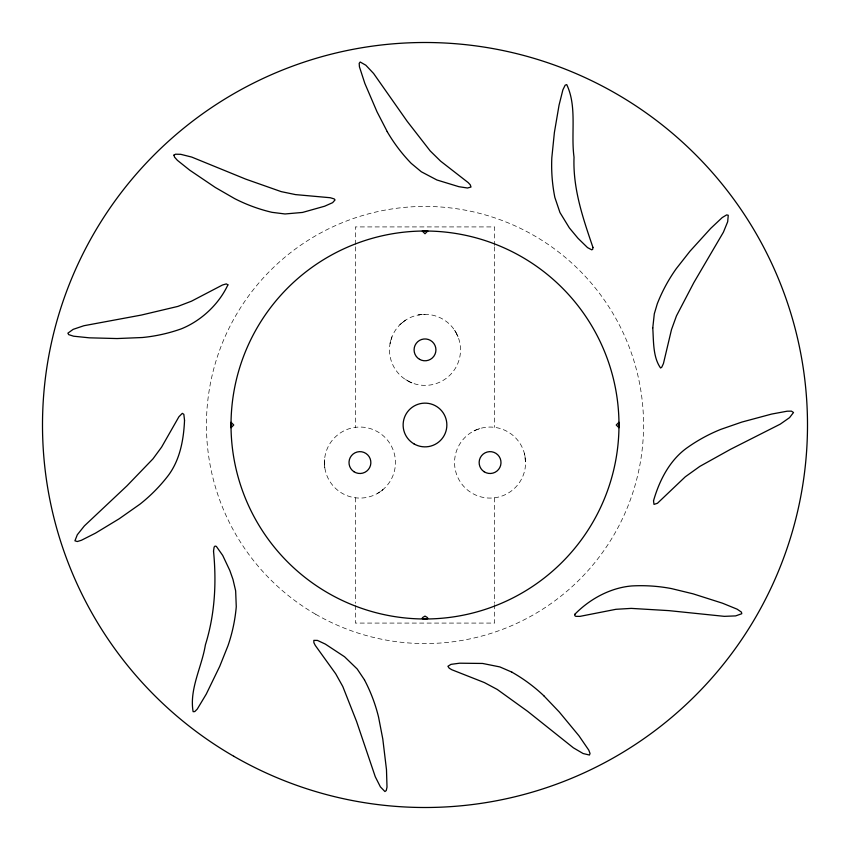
<?xml version="1.0" encoding="UTF-8"?>
<svg xmlns="http://www.w3.org/2000/svg" width="850" height="850" viewBox="0 0 850 850"><rect width="100%" height="100%" fill="white"/><g stroke="black" fill="none" stroke-linecap="round" stroke-linejoin="round"><path stroke-width="0.64" stroke-dasharray="4.25 3.19" d="M390.851 340.096L390.076 343.4L391.978 336.791M402.613 322.288L399.882 324.753L405.567 320.142M380.46 491.555L382.989 489.579L377.283 493.563M476.935 429.569L474.045 430.876L479.899 428.538M421.812 314.489L418.54 314.946L425 314.351M408.691 381.416L411.931 382.893L405.567 379.599M456.546 333.551L454.729 330.427L458.022 336.791M525.077 456.567L524.376 453.379L525.587 462.57A35.519 35.519 0 0 1 472.313 493.329A35.519 35.519 0 0 1 472.313 431.811A35.519 35.519 0 0 1 525.587 462.57M324.456 464.27L324.796 467.755L324.615 458.788M494.668 245.501L494.668 226.918L355.332 226.918L355.332 245.501M494.668 246.829L494.668 427.348M494.668 497.781L494.668 603.298M494.668 604.616L494.668 623.082L355.332 623.082L355.332 604.616M355.332 246.829L355.332 427.348M355.332 497.781L355.332 603.298M315.711 614.284A218.567 218.567 0 0 0 643.567 425A218.567 218.567 0 0 0 315.711 235.716A218.567 218.567 0 0 0 315.711 614.284M340.606 492.362A35.519 35.519 0 0 0 395.399 464.408A35.519 35.519 0 0 0 343.793 430.929A35.519 35.519 0 0 0 340.606 492.362M407.246 380.63A35.519 35.519 0 0 0 460.519 349.871A35.519 35.519 0 0 0 407.246 319.111A35.519 35.519 0 0 0 407.246 380.63"/><path stroke-width="1.27" d="M511.934 672.148L499.853 666.921L482.619 663.457L459.595 663.202L450.978 664.36L447.918 666.283L449.246 668.227L451.86 669.758L484.373 682.571L497.229 689.435L527.669 711.365L573.357 747.798L583.121 753.536L589.454 755.023L590.038 753.472L588.816 750.189L578.946 735.781L559.268 711.992L543.915 695.884M387.217 131.58L377.017 111.807L364.852 83.438L359.433 66.831L359.189 63.336L360.188 62.018L365.84 65.227L373.596 73.472L407.171 121.306L430.196 150.928L440.598 161.139L468.18 182.591L470.263 184.801L470.996 187.032L467.511 188.009L458.915 186.702L436.9 179.977L421.334 171.785L411.219 163.37A163.211 163.211 0 0 1 387.186 131.601M364.512 679.915L357.181 668.982L344.547 656.753L325.316 644.088L317.443 640.411L313.831 640.369L313.894 642.717L315.276 645.426L335.697 673.784L342.794 686.513L356.554 721.416L375.286 776.773L380.396 786.866L384.922 791.541L386.251 790.553L387.005 787.132L386.484 769.675L382.797 739.022L378.579 717.177A163.211 163.211 0 0 0 364.491 679.926M511.923 672.18A163.211 163.211 0 0 1 543.936 695.863M213.52 551.108C216.612 582.728 214.923 614.359 205.381 644.916C201.822 667.006 189.167 689.18 193.12 711.684L194.767 711.577L197.253 709.102L206.252 694.131L219.725 666.357L227.991 645.702A163.211 163.211 0 0 0 236.268 606.741L235.652 590.835L232.974 579.424L229.798 570.435L222.7 555.411L216.346 546.401L215.039 546.072L214.126 547.081L213.52 551.108M231.019 424.66L231.041 427.709L233.75 425L231.041 422.291L231.019 424.66M618.981 425L618.959 427.709L616.25 425L618.959 422.291L618.981 425A193.981 193.981 0 0 1 328.004 592.992A193.981 193.981 0 0 1 328.004 257.008A193.981 193.981 0 0 1 618.981 425M592.939 247.403L592.737 249.209L591.77 249.847L587.541 247.616L577.957 238.244L569.341 227.874L559.959 212.542L554.859 197.455A163.211 163.211 0 0 1 551.82 157.739L554.391 132.483L559.056 105.134L562.891 89.824L565.165 85.17L566.727 84.596C577.235 106.739 570.743 133.354 574.026 157.208C572.815 188.742 582.962 218.163 592.939 247.403M652.768 327.909C653.661 341.052 652.832 357.096 660.567 367.986L661.725 367.264L663.436 363.577L671.5 329.577L676.472 315.871L693.844 282.614L723.403 232.209L727.685 221.733L728.259 215.252L726.644 214.901L722.213 217.579L710.706 228.395L689.956 251.249L676.207 268.749A163.211 163.211 0 0 0 657.284 303.79L654.309 313.799L652.768 327.909M227.896 284.856C218.907 304.215 201.269 320.79 181.284 328.854A163.211 163.211 0 0 1 142.407 337.514L117.045 338.555L89.314 337.822L73.61 336.207L68.68 334.624L67.894 333.168L73.164 329.354L83.884 325.731L141.344 315.063L177.852 306.414L191.462 301.197L222.434 285.026L226.344 283.9L227.896 284.856M184.535 420.325C183.685 439.705 179.998 460.084 167.992 475.873A163.211 163.211 0 0 1 139.963 504.178L119.202 518.776L95.476 533.152L81.387 540.281L77.308 541.535L74.927 540.812L77.308 534.756L84.373 525.906L126.937 485.871L152.968 458.862L161.606 447.111L178.914 416.755L182.304 413.355L183.834 414.322L184.535 420.325M173.942 155.104L174.558 157.144L177.395 160.331L189.731 170.181L215.316 187.468L234.589 198.581A163.211 163.211 0 0 0 271.968 212.33L285.026 213.966L302.536 212.436L324.7 206.199L332.637 202.651L335.038 199.941L334.167 198.9L330.267 197.731L295.471 194.597L281.191 191.622L245.809 179.159L191.707 157.069L180.721 154.317L175.546 154.211L173.942 155.104M653.523 500.799L654.001 504.39L657.464 503.264L685.281 476.808L699.847 466.384L730.501 449.321L780.258 424.139L789.533 417.647L793.518 412.505L791.435 411.145L787.164 411.198L771.641 414.067L741.838 422.078L720.811 429.367A163.211 163.211 0 0 0 685.95 448.619C669.131 461.178 659.196 481.026 653.523 500.799M574.866 614.253L574.727 615.591L575.854 616.346L579.923 616.378L615.952 609.301L631.231 608.388L668.854 610.629L724.327 616.346L735.643 615.899L741.774 613.721L741.423 612.106L737.141 609.184L722.521 603.213L693.111 593.842L671.489 588.593A163.211 163.211 0 0 0 631.752 585.947C610.3 587.775 589.719 599.048 574.866 614.253M427.709 231.041L425 233.75L422.291 231.041L427.709 231.041M425 616.25C415.576 620.139 434.424 620.139 425 616.25M414.067 443.934A21.856 21.856 0 0 0 446.856 425A21.856 21.856 0 0 0 414.067 406.066A21.856 21.856 0 0 0 414.067 443.934M419.539 359.327A10.933 10.933 0 0 0 435.933 349.871A10.933 10.933 0 0 0 419.539 340.404A10.933 10.933 0 0 0 419.539 359.327M353.951 471.718A10.933 10.933 0 0 0 370.844 463.176A10.933 10.933 0 0 0 355.002 452.816A10.933 10.933 0 0 0 353.951 471.718M484.171 471.771A10.933 10.933 0 0 0 500.99 463.069A10.933 10.933 0 0 0 485.053 452.859A10.933 10.933 0 0 0 484.171 471.771M233.75 756.256A382.5 382.5 0 0 0 807.5 425A382.5 382.5 0 0 0 233.75 93.744A382.5 382.5 0 0 0 233.75 756.256"/></g></svg>
